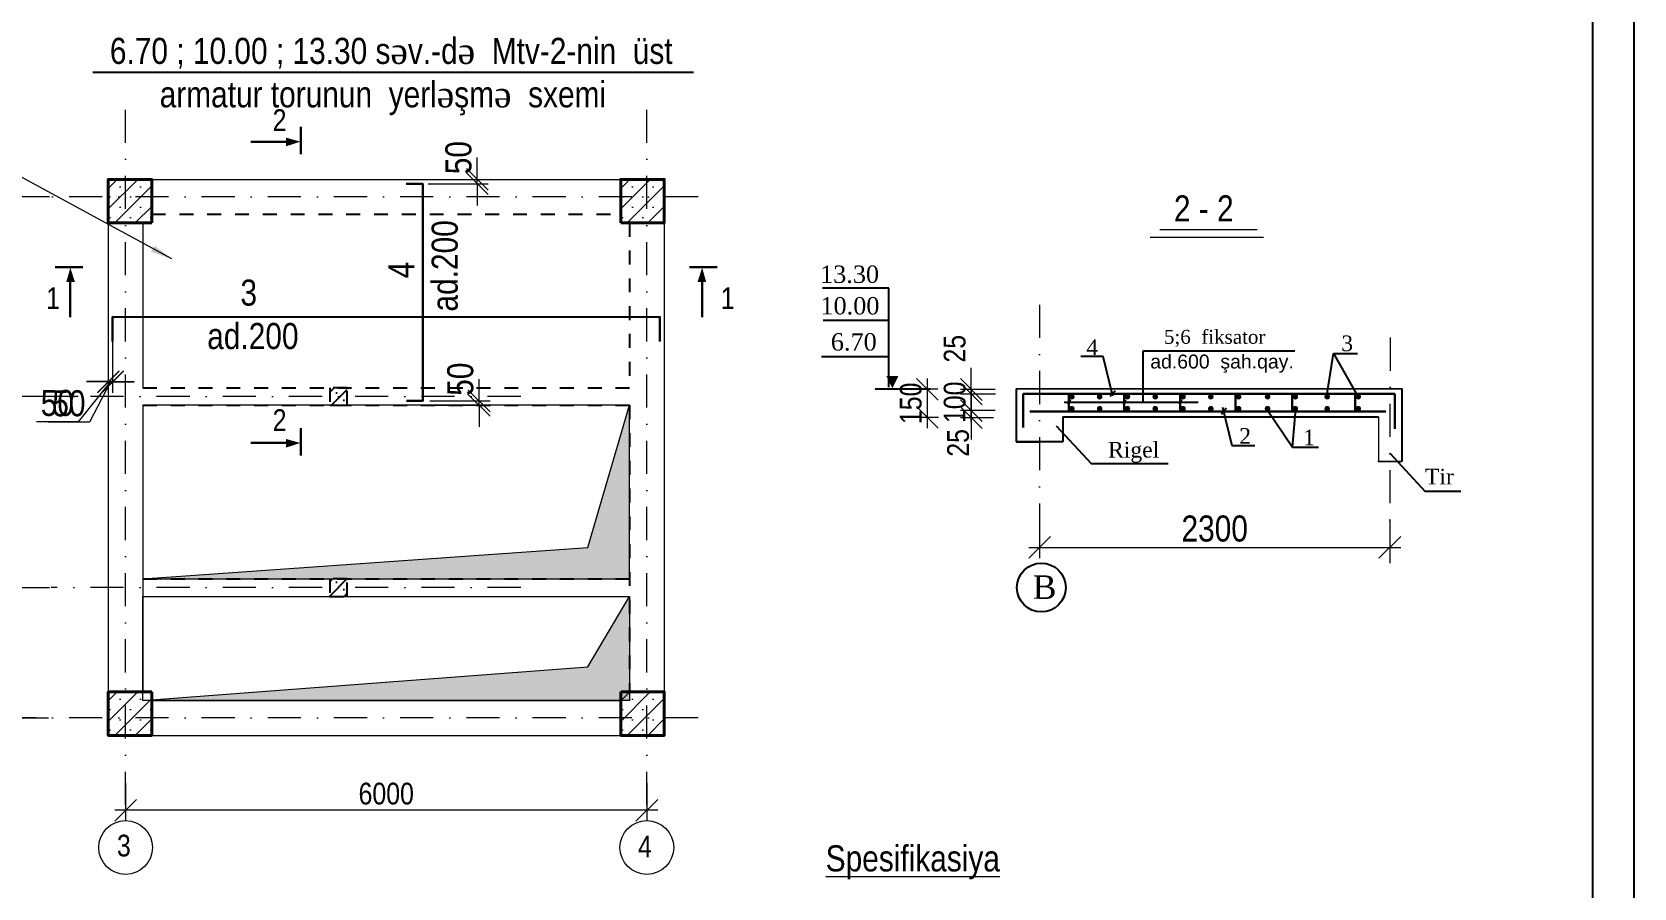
# Model space of a CAD drawing. Header units: millimetres. Extents: x -149347 to 251215, y -2929184 to -2541447.
# Drawn here: x 129987 to 148427, y -2682823 to -2672971 of the extents above; entities that cross this region are included whole.
import ezdxf

# ---------------------------------------------------------------- set-up
doc = ezdxf.new("R2010")
doc.units = ezdxf.units.MM
doc.linetypes.add('DASHDOTX2', pattern=[50.8, 25.4, -12.7, 0, -12.7])
doc.linetypes.add('HIDDEN', pattern=[4, 2, -2])
doc.layers.add('Калонлар', color=2, linetype='Continuous', lineweight=40)
doc.layers.add('Х - диварлар.', color=31, linetype='Continuous', lineweight=25)
doc.styles.add('A3_Times_AzLat', font='A3TI(LA).TTF')
doc.styles.get("Standard").update_dxf_attribs({"font": 'times.ttf'})
doc.styles.add('style1', font='A3TI(LA).TTF', dxfattribs={"height": 400})
doc.styles.add('style6', font='ARIALN.TTF', dxfattribs={"height": 300})
doc.styles.add('Times New  Roman', font='times.ttf')
doc.dimstyles.new('DIM_100', dxfattribs={"dimscale": 100, "dimtxt": 250, "dimasz": 2.5, "dimexe": 1.25, "dimexo": 0.625, "dimtad": 1, "dimdec": 0, "dimtxsty": 'style1', "dimblk": 'OBLIQUE', "dimcen": 2.5, "dimdle": 1.25, "dimclrd": 251, "dimclre": 251, "dimaunit": 1, "dimadec": 3, "dimazin": 0, "dimtfac": 1, "dimtdec": 0, "dimtmove": 1, "dimatfit": 3, "dimfxl": 1.25, "dimlwd": 5, "dimlwe": 5, "dimarcsym": 0})
doc.dimstyles.new('İSO-100', dxfattribs={"dimtxt": 250, "dimasz": 250, "dimexe": 100, "dimexo": 500, "dimgap": 100, "dimtad": 1, "dimdec": 0, "dimtxsty": 'Times New  Roman', "dimblk": 'OBLIQUE', "dimcen": 2.5, "dimdle": 100, "dimclrd": 250, "dimclre": 250, "dimadec": 0, "dimazin": 0, "dimtfac": 1, "dimtdec": 0, "dimtmove": 1, "dimatfit": 3, "dimfxl": 1, "dimlwd": 5, "dimlwe": 5, "dimarcsym": 0})

# ---------------------------------------------------------------- blocks, each defined once
blk = doc.blocks.new('mekteb')
at = {"color": 0, "lineweight": 25}
blk.add_line((139843, -1821466), (139843, -1849866), dxfattribs=at)
at = {"color": 0, "lineweight": 25, "ltscale": 15}
blk.add_line((139343, -1849366), (139343, -1821966), dxfattribs=at)
blk = doc.blocks.new('_Oblique')
at = {"color": 0, "linetype": 'ByBlock', "lineweight": -2}
blk.add_line((-0.5, -0.5), (0.5, 0.5), dxfattribs=at)
blk = doc.blocks.new('*D962')
at = {"color": 251, "lineweight": 5, "ltscale": 50, "transparency": 16777216}
for p, q in [((131064, -2681614), (131064, -2682054)), ((137064, -2681614), (137064, -2682054))]:
    blk.add_line(p, q, dxfattribs=at)
at = {"color": 251, "linetype": 'ByBlock', "lineweight": 5, "ltscale": 50, "transparency": 16777216}
blk.add_line((137189, -2681929), (130939, -2681929), dxfattribs=at)
at = {"layer": 'Defpoints', "color": 0, "lineweight": 15, "ltscale": 50, "transparency": 16777216}
for p in [(131064, -2681551), (137064, -2681551), (131064, -2681929)]:
    blk.add_point(p, dxfattribs=at)
at = {"color": 251, "lineweight": 5, "ltscale": 50, "transparency": 16777216, "xscale": 250, "yscale": 250, "zscale": 250, "rotation": 180}
blk.add_blockref('_Oblique', (131064, -2681929), dxfattribs=at)
at = {"color": 251, "lineweight": 5, "ltscale": 50, "transparency": 16777216, "xscale": 250, "yscale": 250, "zscale": 250}
blk.add_blockref('_Oblique', (137064, -2681929), dxfattribs=at)
at = {"color": 0, "lineweight": 15, "ltscale": 50, "transparency": 16777216, "insert": (134064, -2681739), "char_height": 300, "attachment_point": 5, "style": 'style6'}
blk.add_mtext('{\\H0.83333x;6000}', dxfattribs=at)
blk = doc.blocks.new('*D964')
at = {"color": 251, "lineweight": 5, "ltscale": 50, "transparency": 16777216}
for p, q in [((130518, -2677167), (129518, -2677167)), ((130178, -2679367), (129518, -2679367))]:
    blk.add_line(p, q, dxfattribs=at)
at = {"color": 251, "linetype": 'ByBlock', "lineweight": 5, "ltscale": 50, "transparency": 16777216}
blk.add_line((129643, -2677042), (129643, -2679492), dxfattribs=at)
at = {"layer": 'Defpoints', "color": 0, "lineweight": 15, "ltscale": 50, "transparency": 16777216}
for p in [(130580, -2677167), (129643, -2679367), (130240, -2679367)]:
    blk.add_point(p, dxfattribs=at)
at = {"color": 251, "lineweight": 5, "ltscale": 50, "transparency": 16777216, "xscale": 250, "yscale": 250, "zscale": 250}
for p, rotation in [((129643, -2677167), 90), ((129643, -2679367), 270)]:
    blk.add_blockref('_Oblique', p, dxfattribs=dict(at, rotation=rotation))
at = {"color": 0, "lineweight": 15, "ltscale": 50, "transparency": 16777216, "insert": (129453, -2678267), "char_height": 300, "attachment_point": 5, "rotation": 90, "style": 'style6'}
blk.add_mtext('{\\H0.83333x;2200}', dxfattribs=at)
blk = doc.blocks.new('*D965')
at = {"color": 251, "linetype": 'ByBlock', "lineweight": 5, "ltscale": 50, "transparency": 16777216}
blk.add_line((129643, -2674742), (129643, -2677292), dxfattribs=at)
at = {"color": 251, "lineweight": 5, "ltscale": 50, "transparency": 16777216}
for p, q in [((130188, -2674867), (129518, -2674867)), ((130178, -2677167), (129518, -2677167))]:
    blk.add_line(p, q, dxfattribs=at)
at = {"layer": 'Defpoints', "color": 0, "lineweight": 15, "ltscale": 50, "transparency": 16777216}
for p in [(130250, -2674867), (129643, -2677167), (130240, -2677167)]:
    blk.add_point(p, dxfattribs=at)
at = {"color": 251, "lineweight": 5, "ltscale": 50, "transparency": 16777216, "xscale": 250, "yscale": 250, "zscale": 250}
for p, rotation in [((129643, -2674867), 90), ((129643, -2677167), 270)]:
    blk.add_blockref('_Oblique', p, dxfattribs=dict(at, rotation=rotation))
at = {"color": 0, "lineweight": 15, "ltscale": 50, "transparency": 16777216, "insert": (129453, -2676017), "char_height": 300, "attachment_point": 5, "rotation": 90, "style": 'style6'}
blk.add_mtext('{\\H0.83333x;2300}', dxfattribs=at)
blk = doc.blocks.new('*D966')
at = {"color": 251, "lineweight": 5, "ltscale": 50, "transparency": 16777216}
for p, q in [((130188, -2679367), (129518, -2679367)), ((130178, -2680867), (129518, -2680867))]:
    blk.add_line(p, q, dxfattribs=at)
at = {"color": 251, "linetype": 'ByBlock', "lineweight": 5, "ltscale": 50, "transparency": 16777216}
blk.add_line((129643, -2679242), (129643, -2680992), dxfattribs=at)
at = {"layer": 'Defpoints', "color": 0, "lineweight": 15, "ltscale": 50, "transparency": 16777216}
for p in [(130250, -2679367), (129643, -2680867), (130240, -2680867)]:
    blk.add_point(p, dxfattribs=at)
at = {"color": 251, "lineweight": 5, "ltscale": 50, "transparency": 16777216, "xscale": 250, "yscale": 250, "zscale": 250}
for p, rotation in [((129643, -2679367), 90), ((129643, -2680867), 270)]:
    blk.add_blockref('_Oblique', p, dxfattribs=dict(at, rotation=rotation))
at = {"color": 0, "lineweight": 15, "ltscale": 50, "transparency": 16777216, "insert": (129453, -2680117), "char_height": 300, "attachment_point": 5, "rotation": 90, "style": 'style6'}
blk.add_mtext('{\\H0.83333x;1500}', dxfattribs=at)
blk = doc.blocks.new('*D968')
at = {"color": 251, "lineweight": 5, "ltscale": 50, "transparency": 16777216}
for p, q in [((141079, -2677138), (140674, -2677138)), ((141073, -2677328), (140674, -2677328))]:
    blk.add_line(p, q, dxfattribs=at)
at = {"color": 251, "linetype": 'ByBlock', "lineweight": 5, "ltscale": 50, "transparency": 16777216}
blk.add_line((140799, -2677453), (140799, -2677013), dxfattribs=at)
at = {"layer": 'Defpoints', "color": 0, "lineweight": 15, "ltscale": 50, "transparency": 16777216}
for p in [(140799, -2677138), (141141, -2677138), (141135, -2677328)]:
    blk.add_point(p, dxfattribs=at)
at = {"color": 251, "lineweight": 5, "ltscale": 50, "transparency": 16777216, "xscale": 250, "yscale": 250, "zscale": 250}
for p, rotation in [((140799, -2677138), 90), ((140799, -2677328), 270)]:
    blk.add_blockref('_Oblique', p, dxfattribs=dict(at, rotation=rotation))
at = {"color": 0, "lineweight": 15, "ltscale": 50, "transparency": 16777216, "insert": (140609, -2677233), "char_height": 300, "attachment_point": 5, "rotation": 90, "style": 'style6'}
blk.add_mtext('{\\fArial Narrow|b0|i0|c238|p34;\\H0.83333x;100}', dxfattribs=at)
blk = doc.blocks.new('*D969')
at = {"color": 251, "linetype": 'ByBlock', "lineweight": 5, "ltscale": 50, "transparency": 16777216}
for p, q in [((140799, -2677086), (140799, -2676836)), ((140799, -2677086), (140799, -2677138)), ((140799, -2677138), (140799, -2677388))]:
    blk.add_line(p, q, dxfattribs=at)
at = {"color": 251, "lineweight": 5, "ltscale": 50, "transparency": 16777216}
for p, q in [((141073, -2677086), (140674, -2677086)), ((141079, -2677138), (140674, -2677138))]:
    blk.add_line(p, q, dxfattribs=at)
at = {"layer": 'Defpoints', "color": 0, "lineweight": 15, "ltscale": 50, "transparency": 16777216}
for p in [(140799, -2677138), (141135, -2677086), (141141, -2677138)]:
    blk.add_point(p, dxfattribs=at)
at = {"color": 251, "lineweight": 5, "ltscale": 50, "transparency": 16777216, "xscale": 250, "yscale": 250, "zscale": 250}
for p, rotation in [((140799, -2677086), 270), ((140799, -2677138), 90)]:
    blk.add_blockref('_Oblique', p, dxfattribs=dict(at, rotation=rotation))
at = {"color": 0, "lineweight": 15, "ltscale": 50, "transparency": 16777216, "insert": (140609, -2676616), "char_height": 300, "attachment_point": 5, "rotation": 90, "style": 'style6'}
blk.add_mtext('{\\H0.83333x;25}', dxfattribs=at)
blk = doc.blocks.new('*D970')
at = {"color": 251, "linetype": 'ByBlock', "lineweight": 5, "ltscale": 50, "transparency": 16777216}
for p, q in [((140799, -2677328), (140799, -2677078)), ((140799, -2677328), (140799, -2677410)), ((140799, -2677410), (140799, -2677660))]:
    blk.add_line(p, q, dxfattribs=at)
at = {"color": 251, "lineweight": 5, "ltscale": 50, "transparency": 16777216}
for p, q in [((141049, -2677328), (140674, -2677328)), ((141055, -2677410), (140674, -2677410))]:
    blk.add_line(p, q, dxfattribs=at)
at = {"layer": 'Defpoints', "color": 0, "lineweight": 15, "ltscale": 50, "transparency": 16777216}
for p in [(141111, -2677328), (140799, -2677410), (141117, -2677410)]:
    blk.add_point(p, dxfattribs=at)
at = {"color": 251, "lineweight": 5, "ltscale": 50, "transparency": 16777216, "xscale": 250, "yscale": 250, "zscale": 250}
for p, rotation in [((140799, -2677328), 270), ((140799, -2677410), 90)]:
    blk.add_blockref('_Oblique', p, dxfattribs=dict(at, rotation=rotation))
at = {"color": 0, "lineweight": 15, "ltscale": 50, "transparency": 16777216, "insert": (140648, -2677700), "char_height": 300, "attachment_point": 5, "rotation": 90, "style": 'style6'}
blk.add_mtext('{\\H0.83333x;25}', dxfattribs=at)
blk = doc.blocks.new('*D971')
at = {"color": 251, "linetype": 'ByBlock', "lineweight": 5, "ltscale": 50, "transparency": 16777216}
blk.add_line((140294, -2677532), (140294, -2676958), dxfattribs=at)
at = {"color": 251, "lineweight": 5, "ltscale": 50, "transparency": 16777216}
for p, q in [((140412, -2677083), (140169, -2677083)), ((140422, -2677407), (140169, -2677407))]:
    blk.add_line(p, q, dxfattribs=at)
at = {"layer": 'Defpoints', "color": 0, "lineweight": 15, "ltscale": 50, "transparency": 16777216}
for p in [(140294, -2677083), (140475, -2677083), (140484, -2677407)]:
    blk.add_point(p, dxfattribs=at)
at = {"color": 251, "lineweight": 5, "ltscale": 50, "transparency": 16777216, "xscale": 250, "yscale": 250, "zscale": 250}
for p, rotation in [((140294, -2677083), 90), ((140294, -2677407), 270)]:
    blk.add_blockref('_Oblique', p, dxfattribs=dict(at, rotation=rotation))
at = {"color": 0, "lineweight": 15, "ltscale": 50, "transparency": 16777216, "insert": (140103, -2677245), "char_height": 300, "attachment_point": 5, "rotation": 90, "style": 'style6'}
blk.add_mtext('{\\fArial Narrow|b0|i0|c238|p34;\\H0.83333x;150}', dxfattribs=at)
blk = doc.blocks.new('*D972')
at = {"color": 251, "lineweight": 5, "ltscale": 50, "transparency": 16777216}
for p, q in [((145617, -2678589), (145617, -2679029)), ((141585, -2678742), (141585, -2679029))]:
    blk.add_line(p, q, dxfattribs=at)
at = {"color": 251, "linetype": 'ByBlock', "lineweight": 5, "ltscale": 50, "transparency": 16777216}
blk.add_line((141460, -2678904), (145742, -2678904), dxfattribs=at)
at = {"layer": 'Defpoints', "color": 0, "lineweight": 15, "ltscale": 50, "transparency": 16777216}
for p in [(145617, -2678526), (141585, -2678679), (145617, -2678904)]:
    blk.add_point(p, dxfattribs=at)
at = {"color": 251, "lineweight": 5, "ltscale": 50, "transparency": 16777216, "xscale": 250, "yscale": 250, "zscale": 250, "rotation": 180}
blk.add_blockref('_Oblique', (141585, -2678904), dxfattribs=at)
at = {"color": 251, "lineweight": 5, "ltscale": 50, "transparency": 16777216, "xscale": 250, "yscale": 250, "zscale": 250}
blk.add_blockref('_Oblique', (145617, -2678904), dxfattribs=at)
at = {"color": 0, "lineweight": 15, "ltscale": 50, "transparency": 16777216, "insert": (143601, -2678688), "char_height": 300, "attachment_point": 5, "style": 'style6'}
blk.add_mtext('{\\fArial Narrow|b0|i0|c238|p34;2300}', dxfattribs=at)
blk = doc.blocks.new('*D979')
at = {"color": 251, "linetype": 'ByBlock', "lineweight": 5, "ltscale": 50, "transparency": 16777216}
for p, q in [((135112, -2674667), (135112, -2674417)), ((135112, -2674717), (135112, -2674667)), ((135112, -2674717), (135112, -2674967))]:
    blk.add_line(p, q, dxfattribs=at)
at = {"color": 251, "lineweight": 5, "ltscale": 50, "transparency": 16777216}
for p, q in [((134546, -2674667), (135237, -2674667)), ((134546, -2674717), (135237, -2674717))]:
    blk.add_line(p, q, dxfattribs=at)
at = {"layer": 'Defpoints', "color": 0, "lineweight": 15, "ltscale": 50, "transparency": 16777216}
for p in [(134483, -2674667), (134483, -2674717), (135112, -2674667)]:
    blk.add_point(p, dxfattribs=at)
at = {"color": 251, "lineweight": 5, "ltscale": 50, "transparency": 16777216, "xscale": 250, "yscale": 250, "zscale": 250}
for p, rotation in [((135112, -2674667), 270), ((135112, -2674717), 90)]:
    blk.add_blockref('_Oblique', p, dxfattribs=dict(at, rotation=rotation))
at = {"color": 0, "lineweight": 15, "ltscale": 50, "transparency": 16777216, "insert": (134897, -2674417), "char_height": 300, "attachment_point": 5, "rotation": 90, "style": 'style6'}
blk.add_mtext('50', dxfattribs=at)
blk = doc.blocks.new('*D980')
at = {"color": 251, "linetype": 'ByBlock', "lineweight": 5, "ltscale": 50, "transparency": 16777216}
for p, q in [((135134, -2677217), (135134, -2676967)), ((135134, -2677267), (135134, -2677217)), ((135134, -2677267), (135134, -2677517))]:
    blk.add_line(p, q, dxfattribs=at)
at = {"color": 251, "lineweight": 5, "ltscale": 50, "transparency": 16777216}
for p, q in [((134567, -2677217), (135259, -2677217)), ((134567, -2677267), (135259, -2677267))]:
    blk.add_line(p, q, dxfattribs=at)
at = {"layer": 'Defpoints', "color": 0, "lineweight": 15, "ltscale": 50, "transparency": 16777216}
for p in [(134505, -2677217), (134505, -2677267), (135134, -2677217)]:
    blk.add_point(p, dxfattribs=at)
at = {"color": 251, "lineweight": 5, "ltscale": 50, "transparency": 16777216, "xscale": 250, "yscale": 250, "zscale": 250}
for p, rotation in [((135134, -2677217), 270), ((135134, -2677267), 90)]:
    blk.add_blockref('_Oblique', p, dxfattribs=dict(at, rotation=rotation))
at = {"color": 0, "lineweight": 15, "ltscale": 50, "transparency": 16777216, "insert": (134918, -2676967), "char_height": 300, "attachment_point": 5, "rotation": 90, "style": 'style6'}
blk.add_mtext('50', dxfattribs=at)
blk = doc.blocks.new('*D981')
at = {"color": 251, "lineweight": 5, "ltscale": 50, "transparency": 16777216}
for p, q in [((130864, -2676453), (130864, -2677120)), ((130914, -2676453), (130914, -2677120))]:
    blk.add_line(p, q, dxfattribs=at)
at = {"color": 251, "linetype": 'ByBlock', "lineweight": 5, "ltscale": 50, "transparency": 16777216}
for p, q in [((130889, -2676995), (130516, -2677457)), ((130864, -2676995), (130614, -2676995)), ((130914, -2676995), (130864, -2676995)), ((130914, -2676995), (130864, -2676995)), ((130914, -2676995), (131164, -2676995)), ((130516, -2677457), (130039, -2677457))]:
    blk.add_line(p, q, dxfattribs=at)
at = {"layer": 'Defpoints', "color": 0, "lineweight": 15, "ltscale": 50, "transparency": 16777216}
for p in [(130864, -2676390), (130914, -2676390), (130864, -2676995)]:
    blk.add_point(p, dxfattribs=at)
at = {"color": 251, "lineweight": 5, "ltscale": 50, "transparency": 16777216, "xscale": 250, "yscale": 250, "zscale": 250}
blk.add_blockref('_Oblique', (130864, -2676995), dxfattribs=at)
at = {"color": 251, "lineweight": 5, "ltscale": 50, "transparency": 16777216, "xscale": 250, "yscale": 250, "zscale": 250, "rotation": 180}
blk.add_blockref('_Oblique', (130914, -2676995), dxfattribs=at)
at = {"color": 0, "lineweight": 15, "ltscale": 50, "transparency": 16777216, "insert": (130278, -2677242), "char_height": 300, "attachment_point": 5, "style": 'style6'}
blk.add_mtext('50', dxfattribs=at)
blk = doc.blocks.new('*D982')
at = {"color": 251, "lineweight": 5, "ltscale": 50, "transparency": 16777216}
for p, q in [((130864, -2676457), (130864, -2677124)), ((130914, -2676457), (130914, -2677124))]:
    blk.add_line(p, q, dxfattribs=at)
at = {"color": 251, "linetype": 'ByBlock', "lineweight": 5, "ltscale": 50, "transparency": 16777216}
for p, q in [((130864, -2676999), (130614, -2676999)), ((130889, -2676999), (130649, -2677462)), ((130864, -2676999), (130914, -2676999)), ((130864, -2676999), (130914, -2676999)), ((130914, -2676999), (131164, -2676999)), ((130649, -2677462), (130173, -2677462))]:
    blk.add_line(p, q, dxfattribs=at)
at = {"layer": 'Defpoints', "color": 0, "lineweight": 15, "ltscale": 50, "transparency": 16777216}
for p in [(130864, -2676395), (130914, -2676395), (130914, -2676999)]:
    blk.add_point(p, dxfattribs=at)
at = {"color": 251, "lineweight": 5, "ltscale": 50, "transparency": 16777216, "xscale": 250, "yscale": 250, "zscale": 250}
blk.add_blockref('_Oblique', (130864, -2676999), dxfattribs=at)
at = {"color": 251, "lineweight": 5, "ltscale": 50, "transparency": 16777216, "xscale": 250, "yscale": 250, "zscale": 250, "rotation": 180}
blk.add_blockref('_Oblique', (130914, -2676999), dxfattribs=at)
at = {"color": 0, "lineweight": 15, "ltscale": 50, "transparency": 16777216, "insert": (130411, -2677246), "char_height": 300, "attachment_point": 5, "style": 'style6'}
blk.add_mtext('50', dxfattribs=at)

msp = doc.modelspace()

# ---------------------------------------------------------------- hatches: boundary and pattern name
at = {"lineweight": 15, "ltscale": 50}
h = msp.add_hatch(dxfattribs=at)
h.set_pattern_fill('SACNCR', color=4, scale=70)
h.set_pattern_definition([(45, (-673198.17, -87124.37), (-117.865862, 117.865862), []), (45, (-673080.3, -87124.37), (-117.865862, 117.865862), [0, -166.6875])])
h.paths.add_polyline_path([(131364.09977, -2674666.63139), (130864.09977, -2674666.63139), (130864.09977, -2675166.63139), (131364.09977, -2675166.63139)])
h = msp.add_hatch(dxfattribs=at)
h.set_pattern_fill('SACNCR', color=4, scale=70)
h.set_pattern_definition([(45, (-667298.17, -87124.37), (-117.865862, 117.865862), []), (45, (-667180.3, -87124.37), (-117.865862, 117.865862), [0, -166.6875])])
h.paths.add_polyline_path([(137264.09977, -2674666.63139), (136764.09977, -2674666.63139), (136764.09977, -2675166.63139), (137264.09977, -2675166.63139)])
at = {"linetype": 'HIDDEN', "lineweight": 25, "ltscale": 80}
h = msp.add_hatch(dxfattribs=at)
h.set_pattern_fill('SACNCR', color=256, scale=50)
h.set_pattern_definition([(45, (-664966.23, -60755.24), (-84.189901, 84.189901), []), (45, (-664882.04, -60755.24), (-84.189901, 84.189901), [0, -119.0625])])
h.paths.add_polyline_path([(133514.09977, -2677166.63139), (133514.09977, -2677266.63139), (133414.09977, -2677266.63139), (133414.09977, -2677166.63139)])
h.paths.add_polyline_path([(133614.09977, -2677166.63139), (133614.09977, -2677266.63139), (133514.09977, -2677266.63139), (133514.09977, -2677166.63139)])
h.paths.add_polyline_path([(133614.09977, -2677066.63139), (133614.09977, -2677166.63139), (133514.09977, -2677166.63139), (133514.09977, -2677066.63139)])
h.paths.add_polyline_path([(133514.09977, -2677166.63139), (133414.09977, -2677166.63139), (133414.09977, -2677066.63139), (133514.09977, -2677066.63139)])
h = msp.add_hatch(color=0)
edge = h.paths.add_edge_path()
edge.add_arc((141956.34712, -2677168.82136), 32.55281, 0, 360)
h = msp.add_hatch(color=0)
edge = h.paths.add_edge_path()
edge.add_arc((142276.34712, -2677168.82136), 32.55281, 0, 360)
h = msp.add_hatch(color=0)
edge = h.paths.add_edge_path()
edge.add_arc((142596.34712, -2677168.82136), 32.55281, 0, 360)
h = msp.add_hatch(color=0)
edge = h.paths.add_edge_path()
edge.add_arc((142916.34712, -2677168.82136), 32.55281, 0, 360)
h = msp.add_hatch(color=0)
edge = h.paths.add_edge_path()
edge.add_arc((143236.34712, -2677168.82136), 32.55281, 0, 360)
h = msp.add_hatch(color=0)
edge = h.paths.add_edge_path()
edge.add_arc((143556.34712, -2677168.82136), 32.55281, 0, 360)
h = msp.add_hatch(color=0)
edge = h.paths.add_edge_path()
edge.add_arc((143876.34712, -2677168.82136), 32.55281, 0, 360)
h = msp.add_hatch(color=0)
edge = h.paths.add_edge_path()
edge.add_arc((144209.38488, -2677168.82136), 32.55281, 0, 360)
h = msp.add_hatch(color=0)
edge = h.paths.add_edge_path()
edge.add_arc((144529.38488, -2677168.82136), 32.55281, 0, 360)
h = msp.add_hatch(color=0)
edge = h.paths.add_edge_path()
edge.add_arc((144895.64039, -2677168.82136), 32.55281, 0, 360)
h = msp.add_hatch(color=0)
edge = h.paths.add_edge_path()
edge.add_arc((145253.16716, -2677168.82136), 32.55281, 0, 360)
at = {"lineweight": 0, "ltscale": 15}
h = msp.add_hatch(color=4, dxfattribs=at)
h.dxf.hatch_style = 1
h.paths.add_polyline_path([(136383.67132, -2678903.08858), (131264.09977, -2679266.66865), (136863.10046, -2679266.66865), (136864.09977, -2677266.63139)])
h = msp.add_hatch(color=0)
edge = h.paths.add_edge_path()
edge.add_arc((141956.34712, -2677306.38644), 32.55281, 0, 360)
h = msp.add_hatch(color=0)
edge = h.paths.add_edge_path()
edge.add_arc((142276.34712, -2677306.38644), 32.55281, 0, 360)
h = msp.add_hatch(color=0)
edge = h.paths.add_edge_path()
edge.add_arc((142596.34712, -2677306.38644), 32.55281, 0, 360)
h = msp.add_hatch(color=0)
edge = h.paths.add_edge_path()
edge.add_arc((142916.34712, -2677306.38644), 32.55281, 0, 360)
h = msp.add_hatch(color=0)
edge = h.paths.add_edge_path()
edge.add_arc((143236.34712, -2677306.38644), 32.55281, 0, 360)
h = msp.add_hatch(color=0)
edge = h.paths.add_edge_path()
edge.add_arc((143556.34712, -2677306.38644), 32.55281, 0, 360)
h = msp.add_hatch(color=0)
edge = h.paths.add_edge_path()
edge.add_arc((143876.34712, -2677306.38644), 32.55281, 0, 360)
h = msp.add_hatch(color=0)
edge = h.paths.add_edge_path()
edge.add_arc((144209.38488, -2677306.38644), 32.55281, 0, 360)
h = msp.add_hatch(color=0)
edge = h.paths.add_edge_path()
edge.add_arc((144529.38488, -2677306.38644), 32.55281, 0, 360)
h = msp.add_hatch(color=0)
edge = h.paths.add_edge_path()
edge.add_arc((144895.64039, -2677306.38644), 32.55281, 0, 360)
h = msp.add_hatch(color=0)
edge = h.paths.add_edge_path()
edge.add_arc((145253.16716, -2677306.38644), 32.55281, 0, 360)
at = {"linetype": 'HIDDEN', "lineweight": 25, "ltscale": 80}
h = msp.add_hatch(dxfattribs=at)
h.set_pattern_fill('SACNCR', color=256, scale=50)
h.set_pattern_definition([(45, (-664966.23, -58555.24), (-84.189901, 84.189901), []), (45, (-664882.04, -58555.24), (-84.189901, 84.189901), [0, -119.0625])])
h.paths.add_polyline_path([(133514.09977, -2679466.63139), (133414.09977, -2679466.63139), (133414.09977, -2679366.63139), (133514.09977, -2679366.63139)])
h.paths.add_polyline_path([(133614.09977, -2679466.63139), (133514.09977, -2679466.63139), (133514.09977, -2679366.63139), (133614.09977, -2679366.63139)])
h.paths.add_polyline_path([(133614.09977, -2679366.63139), (133514.09977, -2679366.63139), (133514.09977, -2679266.63139), (133614.09977, -2679266.63139)])
h.paths.add_polyline_path([(133514.09977, -2679366.63139), (133414.09977, -2679366.63139), (133414.09977, -2679266.63139), (133514.09977, -2679266.63139)])
at = {"lineweight": 0, "ltscale": 15}
h = msp.add_hatch(color=4, dxfattribs=at)
h.dxf.hatch_style = 1
h.paths.add_polyline_path([(136383.67132, -2680279.36144), (131264.09977, -2680666.66865), (136863.10046, -2680666.66865), (136864.09977, -2679466.63139)])
at = {"lineweight": 15, "ltscale": 50}
h = msp.add_hatch(dxfattribs=at)
h.set_pattern_fill('SACNCR', color=4, scale=70)
h.set_pattern_definition([(45, (-673198.17, -93024.37), (-117.865862, 117.865862), []), (45, (-673080.3, -93024.37), (-117.865862, 117.865862), [0, -166.6875])])
h.paths.add_polyline_path([(131364.09977, -2680566.63139), (130864.09977, -2680566.63139), (130864.09977, -2681066.63139), (131364.09977, -2681066.63139)])
h = msp.add_hatch(dxfattribs=at)
h.set_pattern_fill('SACNCR', color=4, scale=70)
h.set_pattern_definition([(45, (-667298.17, -93024.37), (-117.865862, 117.865862), []), (45, (-667180.3, -93024.37), (-117.865862, 117.865862), [0, -166.6875])])
h.paths.add_polyline_path([(137264.09977, -2680566.63139), (136764.09977, -2680566.63139), (136764.09977, -2681066.63139), (137264.09977, -2681066.63139)])

# ---------------------------------------------------------------- linework, layer by layer
at = {"ltscale": 30}
for p, q in [((137599.26434, -2673438.46642), (130686.66186, -2673438.46642)), ((139848.40071, -2675920.47077), (139087.81634, -2675920.47077)), ((139848.40071, -2677057.1043), (139848.40071, -2675920.47077)), ((139848.40071, -2676292.32893), (139094.04282, -2676292.32893)), ((139848.40071, -2676708.00351), (139075.36824, -2676708.00351)), ((142315.14407, -2676706.70173), (142060.26301, -2676706.70173)), ((142429.57402, -2677163.73988), (142315.14407, -2676706.70173)), ((142777.43124, -2677230.82619), (142777.43124, -2676639.24923)), ((142777.43124, -2676639.24923), (144522.82375, -2676639.24923)), ((144888.0374, -2677182.63407), (144967.39705, -2676671.89437)), ((144967.39705, -2676671.89437), (145246.07095, -2677158.66454)), ((144967.39705, -2676671.89437), (145246.07095, -2676671.89437)), ((140331.13122, -2677083.41846), (139692.32152, -2677083.41846)), ((141313.70579, -2677076.1941), (145755.48241, -2677075.60581)), ((141313.70579, -2677076.1941), (141313.70579, -2677688.04521)), ((142455.9884, -2677100.26619), (142392.43077, -2677167.06241)), ((141868.13053, -2677230.82619), (143411.72848, -2677230.82619)), ((141941.31987, -2677208.17126), (141903.93389, -2677252.06775)), ((142579.0905, -2677208.17126), (142541.70452, -2677252.06775)), ((143221.67214, -2677208.17126), (143184.28615, -2677252.06775)), ((143732.44402, -2677299.35054), (143680.88233, -2677373.18682)), ((143692.55787, -2677290.11946), (143797.62797, -2677728.76746)), ((144201.35574, -2677313.12823), (144497.35587, -2677747.96407)), ((144497.35587, -2677747.96407), (144533.72739, -2677309.24406)), ((141853.70579, -2677400.04521), (145486.74355, -2677400.04521)), ((141313.70579, -2677688.04521), (141583.70579, -2677688.04521)), ((143797.62797, -2677728.76746), (144064.05834, -2677728.76746)), ((144497.35587, -2677747.96407), (144797.60905, -2677747.96407)), ((145486.74355, -2677916.53868), (145485.48241, -2677915.95038))]:
    msp.add_line(p, q, dxfattribs=at)
at = {"color": 1, "linetype": 'DASHDOTX2', "lineweight": 13, "ltscale": 15}
for p, q in [((131064.09977, -2681866.63139), (131064.09977, -2673684.72092)), ((137064.09977, -2681866.63139), (137064.09977, -2673684.72092)), ((137654.09977, -2674866.63139), (128464.02173, -2674866.63139)), ((141583.70579, -2676110.5082), (141585.21728, -2679085.14767)), ((145619.85184, -2676488.7121), (145615.49438, -2679084.52943)), ((137654.09977, -2680866.63139), (128464.02173, -2680866.63139))]:
    msp.add_line(p, q, dxfattribs=at)
at = {"lineweight": 30}
for p, q in [((132910.73747, -2674232.99278), (132505.68115, -2674232.99278)), ((133082.66763, -2674060.55818), (133082.66763, -2674377.95657)), ((130254.89704, -2675676.16853), (130572.29543, -2675676.16853)), ((137873.3025, -2675676.16853), (137555.90411, -2675676.16853)), ((130427.33163, -2675848.09868), (130427.33163, -2676253.155)), ((137700.8679, -2675848.09868), (137700.8679, -2676253.155)), ((133082.66763, -2677529.00064), (133082.66763, -2677846.39903)), ((132910.73747, -2677701.43524), (132505.68115, -2677701.43524))]:
    msp.add_line(p, q, dxfattribs=at)
at = {"color": 0, "linetype": 'ByBlock', "lineweight": 30}
for p, q in [((141394.31742, -2677136.1941), (145675.61377, -2677135.60581)), ((141394.31742, -2677136.1941), (141394.31742, -2677523.91447)), ((141921.2797, -2677136.1941), (141921.2797, -2677340.04521)), ((142560.45334, -2677136.1941), (142560.45334, -2677340.04521)), ((143202.41843, -2677136.1941), (143202.41843, -2677340.04521)), ((143838.59672, -2677136.90351), (143838.59672, -2677340.75461)), ((144491.69547, -2677136.1941), (144491.69547, -2677340.04521)), ((145216.4282, -2677136.1941), (145216.4282, -2677340.04521)), ((145675.61377, -2677135.60581), (145675.61377, -2677537.0833)), ((141473.01684, -2677340.04521), (145571.06797, -2677339.45692))]:
    msp.add_line(p, q, dxfattribs=at)
at = {"lineweight": 25}
for p, q in [((145755.48241, -2677075.60581), (145755.48241, -2677915.95038)), ((141776.71472, -2677505.19931), (142181.38926, -2677940.27354)), ((141853.70579, -2677400.04521), (141853.70579, -2677688.04521)), ((141853.70579, -2677688.04521), (141313.70579, -2677688.04521)), ((145755.48241, -2677915.95038), (145486.74355, -2677916.53868)), ((145620.3557, -2677823.96075), (146025.03024, -2678259.03499)), ((143064.19911, -2677940.27354), (142181.38926, -2677940.27354)), ((146434.60473, -2678259.03499), (146025.03024, -2678259.03499))]:
    msp.add_line(p, q, dxfattribs=at)
at = {"lineweight": 15, "ltscale": 60}
for p, q in [((141853.70579, -2677400.04521), (141853.70579, -2677688.04521)), ((145486.74355, -2677400.04521), (145486.74355, -2677916.53868)), ((145755.48241, -2677399.45692), (145755.48241, -2677915.95038))]:
    msp.add_line(p, q, dxfattribs=at)
at = {"color": 3, "lineweight": 18}
for points in [[(131364.09977, -2674666.63139), (136764.09977, -2674666.63139)], [(130864.09977, -2675166.63139), (130864.09977, -2680566.63139)], [(131264.09977, -2675166.63139), (131264.09977, -2677066.63139)], [(137264.09977, -2675166.63139), (137264.09977, -2680566.63139)], [(131264.09977, -2677266.63139), (131264.09977, -2680566.63139)], [(131264.09977, -2679266.63139), (136383.67132, -2678903.08858), (136864.09977, -2677266.63139)], [(131264.09977, -2679466.63139), (136864.09977, -2679466.63139)], [(131264.09977, -2680666.63139), (136383.67132, -2680279.36144), (136864.09977, -2679466.63139)], [(131364.09977, -2680666.63139), (136764.09977, -2680666.63139)], [(131364.09977, -2681066.63139), (136764.09977, -2681066.63139)]]:
    msp.add_lwpolyline(points, dxfattribs=at)
at = {"color": 2, "lineweight": 30, "ltscale": 15}
for points in [[(134294.79256, -2674716.61502), (134483.49023, -2674716.61502), (134483.49023, -2677216.22058), (134296.63802, -2677216.22058)], [(130914.09977, -2676531.28721), (130914.09977, -2676249.6984), (137214.09977, -2676252.181), (137214.09977, -2676533.76982)]]:
    msp.add_lwpolyline(points, dxfattribs=at)
at = {"linetype": 'HIDDEN', "lineweight": 25, "ltscale": 80}
for points in [[(131364.09977, -2675066.63139), (136764.09977, -2675066.63139)], [(136864.09977, -2675166.63139), (136864.09977, -2677066.63139)], [(131264.09977, -2677066.63139), (136864.09977, -2677066.63139)], [(133414.09977, -2677066.63139), (133414.09977, -2677266.63139), (133614.09977, -2677266.63139), (133614.09977, -2677066.63139), (133414.09977, -2677066.63139)], [(131264.09977, -2677266.63139), (136864.09977, -2677266.63139)], [(136864.09977, -2677266.63139), (136864.09977, -2680566.63139)], [(131264.09977, -2679266.63139), (136864.09977, -2679266.63139)], [(133414.09977, -2679266.63139), (133414.09977, -2679466.63139), (133614.09977, -2679466.63139), (133614.09977, -2679266.63139), (133414.09977, -2679266.63139)]]:
    msp.add_lwpolyline(points, dxfattribs=at)
at = {"color": 1, "lineweight": 15, "ltscale": 15}
for points in [[(142859.57149, -2675331.69777), (144163.66154, -2675331.69777)], [(142967.68433, -2675243.9127), (144089.32051, -2675243.9127)]]:
    msp.add_lwpolyline(points, dxfattribs=at)
at = {"color": 1, "linetype": 'DASHDOTX2', "lineweight": 13, "ltscale": 15}
for points in [[(135612.04509, -2677166.63139), (130201.39035, -2677166.63139)], [(135612.04509, -2679366.63139), (130206.34232, -2679366.63139)]]:
    msp.add_lwpolyline(points, dxfattribs=at)
at = {"color": 3, "lineweight": 18}
for points in [[(131264.09977, -2679266.63139), (136864.09977, -2679266.63139), (136864.09977, -2677266.63139), (131264.09977, -2677266.63139)], [(131264.09977, -2679466.63139), (136864.09977, -2679466.63139), (136864.09977, -2680666.63139), (131264.09977, -2680666.63139)]]:
    msp.add_lwpolyline(points, close=True, dxfattribs=at)
at = {"lineweight": 25}
msp.add_circle((141605.44476, -2679365.4748), 281.05596, dxfattribs=at)
at = {"color": 231, "lineweight": 15, "ltscale": 50}
for centre in [(131064.09977, -2682357.70808), (137064.09977, -2682357.70808)]:
    msp.add_circle(centre, 309.16622, dxfattribs=at)
at = {"lineweight": 30}
for points in [[(132910.73747, -2674286.10625), (133076.11247, -2674232.99278), (132910.73747, -2674187.04811)], [(130480.4451, -2675848.09868), (130427.33163, -2675682.72368), (130381.38696, -2675848.09868)], [(137647.75443, -2675848.09868), (137700.8679, -2675682.72368), (137746.81257, -2675848.09868)], [(132910.73747, -2677754.54871), (133076.11247, -2677701.43524), (132910.73747, -2677655.49057)]]:
    msp.add_solid(points, dxfattribs=at)
at = {"layer": 'Калонлар', "color": 1}
for points in [[(131364.09977, -2675166.63139), (131364.09977, -2674666.63139), (130864.09977, -2674666.63139), (130864.09977, -2675166.63139)], [(136764.09977, -2675166.63139), (136764.09977, -2674666.63139), (137264.09977, -2674666.63139), (137264.09977, -2675166.63139)], [(131364.09977, -2680566.63139), (131364.09977, -2681066.63139), (130864.09977, -2681066.63139), (130864.09977, -2680566.63139)], [(136764.09977, -2680566.63139), (136764.09977, -2681066.63139), (137264.09977, -2681066.63139), (137264.09977, -2680566.63139)]]:
    msp.add_lwpolyline(points, close=True, dxfattribs=at)

# ---------------------------------------------------------------- block references
at = {"lineweight": 15, "xscale": 0.9430204144289575, "yscale": 0.9430204144289575, "zscale": 0.9430204144289575}
msp.add_blockref('mekteb', (16552.24327, -954685.78344), dxfattribs=at)

# ---------------------------------------------------------------- texts
at = {"lineweight": 9, "char_height": 300, "width": 5396.4038597, "style": 'style6'}
for s, insert, attachment_point in [(' {\\fArial Narrow|b0|i0|c238|p34;\\H0.83333x;2}', (132916.02447, -2673859.56112), 3), (' {\\fArial Narrow|b0|i0|c238|p34;\\H0.83333x;1}', (130309.04952, -2675909.40251), 3), (' {\\fArial Narrow|b0|i0|c238|p34;\\H0.83333x;1}', (137819.15001, -2675909.40251), 1), (' {\\fArial Narrow|b0|i0|c238|p34;\\H0.83333x;2}', (132916.02447, -2677313.04519), 3)]:
    msp.add_mtext(s, dxfattribs=dict(at, insert=insert, attachment_point=attachment_point))
at = {"lineweight": 25, "insert": (143131.43661, -2674851.25803), "char_height": 300, "attachment_point": 1, "style": 'style6'}
msp.add_mtext_dynamic_manual_height_columns('{\\fArial Narrow|b0|i0|c238|p34;2 - 2}', width=7706.4861101, gutter_width=12.5, heights=[0], dxfattribs=at)
at = {"color": 7, "lineweight": 25, "insert": (134891.04277, -2676188.1032), "char_height": 300, "attachment_point": 7, "rotation": 90, "style": 'style6'}
msp.add_mtext_dynamic_manual_height_columns('    {\\fArial Narrow|b0|i0|c238|p34;4}\\Pad.200', width=2663.318439, gutter_width=12.5, heights=[0], dxfattribs=at)
at = {"color": 0, "char_height": 200, "width": 3834.6684957, "attachment_point": 1, "style": 'A3_Times_AzLat'}
for s, insert in [('{\\fTimes New Roman|b0|i0|c238|p18;13.30}', (139057.79863, -2675658.82932)), ('{\\fTimes New Roman|b0|i0|c238|p18;10.00}', (139062.14132, -2676021.81119)), ('{\\fTimes New Roman|b0|i0|c238|p18;6.70}', (139182.15277, -2676437.48577))]:
    msp.add_mtext(s, dxfattribs=dict(at, insert=insert))
at = {"color": 7, "lineweight": 25, "insert": (132003.38662, -2676624.69907), "char_height": 300, "attachment_point": 7, "style": 'style6'}
msp.add_mtext_dynamic_manual_height_columns('    {\\fArial Narrow|b0|i0|c238|p34;3}\\Pad.200', width=2663.318439, gutter_width=12.5, heights=[0], dxfattribs=at)
at = {"color": 0, "linetype": 'ByBlock', "insert": (144184.5488, -2676399.2844), "char_height": 160, "width": 7543.9905882, "attachment_point": 3}
msp.add_mtext('{\\fTimes New Roman|b0|i0|c238|p18;5;6 } {\\fTimes New Roman|b0|i0|c238|p18;fiksator}', dxfattribs=at)
at = {"ltscale": 5, "char_height": 180, "attachment_point": 1}
for s, width, insert in [('{\\fTimes New Roman|b0|i0|c238|p18;\\C0;4}', 940.2514202, (142123.31052, -2676508.85786)), ('{\\fTimes New Roman|b0|i0|c238|p18;\\C0;3}', 940.2514202, (145057.859, -2676464.15081)), ('{\\fTimes New Roman|b0|i0|c238|p18;\\C0;2}', 940.2514202, (143883.49253, -2677530.20766)), ('{\\fTimes New Roman|b0|i0|c238|p18;\\C0;1}', 940.2514202, (144619.6405, -2677547.49921)), ('{\\fTimes New Roman|b0|i0|c238|p18;Rigel}', 1044.7074296, (142373.44558, -2677689.50791)), ('{\\fTimes New Roman|b0|i0|c238|p18;Tir}', 1044.7074296, (146022.07169, -2677998.44764))]:
    msp.add_mtext_dynamic_manual_height_columns(s, width=width, gutter_width=12.5, heights=[0], dxfattribs=dict(at, insert=insert))
at = {"color": 0, "insert": (144511.60793, -2676683.83696), "char_height": 162, "width": 2016.6875112, "attachment_point": 3}
msp.add_mtext('{\\fArial|b0|i0|c238|p34;\\H0.98765x;ad.600  şah.qay.} ', dxfattribs=at)
at = {"ltscale": 30, "insert": (139770.61599, -2676908.33246), "char_height": 160, "attachment_point": 1}
msp.add_mtext_dynamic_manual_height_columns('{\\fTimes New Roman|b0|i0|c162|p18;▼}', width=2793.2995349, gutter_width=1200, heights=[0], dxfattribs=at)
at = {"lineweight": 25, "insert": (141507.24752, -2679225.27787), "char_height": 270, "attachment_point": 1}
msp.add_mtext_dynamic_manual_height_columns('{\\fTimes New Roman|b0|i0|c238|p18;B}', width=268.6566644, gutter_width=12.5, heights=[0], dxfattribs=at)
at = {"color": 231, "lineweight": 15, "ltscale": 50, "char_height": 250, "attachment_point": 3, "style": 'style6'}
for s, insert in [('3', (131123.37746, -2682210.60011)), ('4', (137121.04535, -2682221.22455))]:
    msp.add_mtext_dynamic_manual_height_columns(s, width=157.5516269, gutter_width=12.5, heights=[0], dxfattribs=dict(at, insert=insert))
at = {"color": 7, "lineweight": 5, "ltscale": 15, "insert": (139122.90003, -2682332.7875), "char_height": 300, "width": 1039.4218631, "attachment_point": 1, "style": 'style6'}
msp.add_mtext('{\\fArial Narrow|b0|i0|c238|p34;\\LSpesifikasiya}', dxfattribs=at)
at = {"layer": 'Х - диварлар.', "color": 7, "insert": (130787.33156, -2673037.97059), "char_height": 300, "width": 43220.7468012, "attachment_point": 1, "style": 'style6'}
msp.add_mtext('{\\fArial Narrow|b0|i0|c238|p34; 6.70 ; 10.00 ; 13.30 s\\fTimes New Roman|b0|i0|c238|p18;ə\\fArial Narrow|b0|i0|c238|p34;v.}-{\\fArial Narrow|b0|i0|c238|p34;d\\fTimes New Roman|b0|i0|c238|p18;ə\\fArial Narrow|b0|i0|c238|p34;  Mtv-2-nin  üst \\P       armatur torunun  yerl\\fTimes New Roman|b0|i0|c238|p18;ə\\fArial Narrow|b0|i0|c238|p34;şm\\fTimes New Roman|b0|i0|c238|p18;ə\\fArial Narrow|b0|i0|c238|p34;  sxemi}', dxfattribs=at)

# ---------------------------------------------------------------- dimensions: what is measured, and where the dimension line sits
at = {"color": 231, "lineweight": 15, "ltscale": 50}
for base, p1, p2, angle, picture, middle in [((135112.23766, -2674666.61502), (134483.49023, -2674716.61502), (134483.49023, -2674666.61502), 270, '*D979', (135112.23766, -2674416.61502)), ((130914.09977, -2676998.95716), (130864.09977, -2676394.58253), (130914.09977, -2676394.58253), 180, '*D982', (130586.62351, -2677461.55096)), ((135133.50135, -2677216.63139), (134504.75392, -2677266.63139), (134504.75392, -2677216.63139), 270, '*D980', (135133.50135, -2676966.63139))]:
    dim = msp.add_linear_dim(base=base, p1=p1, p2=p2, angle=angle, dimstyle='DIM_100', override={"dimtxsty": 'style6'}, dxfattribs=at)
    dim.commit()
    dim.dimension.update_dxf_attribs({"geometry": picture, "text_midpoint": middle, "dimtype": 160})
for base, p1, p2, angle, picture, middle in [((129643.45226, -2677166.63139), (130250.2965, -2674866.63139), (130240.2965, -2677166.63139), 90, '*D965', (129453.30953, -2676016.63139)), ((129643.45226, -2679366.63139), (130580.2965, -2677166.63139), (130240.2965, -2679366.63139), 90, '*D964', (129453.30953, -2678266.63139)), ((129643.45226, -2680866.63139), (130250.2965, -2679366.63139), (130240.2965, -2680866.63139), 90, '*D966', (129453.30953, -2680116.63139)), ((131064.09977, -2681928.99373), (137064.09977, -2681551.37778), (131064.09977, -2681551.37778), 180, '*D962', (134064.09977, -2681738.851))]:
    dim = msp.add_linear_dim(base=base, p1=p1, p2=p2, angle=angle, text='{\\H0.83333x;<>}', dimstyle='DIM_100', override={"dimtxsty": 'style6'}, dxfattribs=at)
    dim.commit()
    dim.dimension.update_dxf_attribs({"geometry": picture, "text_midpoint": middle})
dim = msp.add_linear_dim(base=(130864.09977, -2676994.86744), p1=(130914.09977, -2676390.49281), p2=(130864.09977, -2676390.49281), dimstyle='DIM_100', override={"dimtxsty": 'style6'}, dxfattribs=at)
dim.commit()
dim.dimension.update_dxf_attribs({"geometry": '*D981', "text_midpoint": (130453.46105, -2677457.46124), "dimtype": 160})
for base, p1, p2, text, picture, middle in [((140798.78704, -2677138.15045), (141135.22683, -2677085.6886), (141141.22683, -2677138.15045), '{\\H0.83333x;25}', '*D969', (140799.22683, -2676616.16512)), ((140293.61569, -2677083.41846), (140484.30145, -2677407.26956), (140474.6746, -2677083.41846), '{\\fArial Narrow|b0|i0|c238|p34;\\H0.83333x;150}', '*D971', (140293.61569, -2677245.34401)), ((140799.22683, -2677138.15045), (141135.22683, -2677327.70902), (141141.22683, -2677138.15045), '{\\fArial Narrow|b0|i0|c238|p34;\\H0.83333x;100}', '*D968', (140799.22683, -2677232.92974)), ((140799.22683, -2677409.53971), (141111.22683, -2677327.70902), (141117.22683, -2677409.53971), '{\\H0.83333x;25}', '*D970', (140837.67351, -2677699.77207))]:
    dim = msp.add_linear_dim(base=base, p1=p1, p2=p2, angle=90, text=text, dimstyle='DIM_100', override={"dimtxsty": 'style6'}, dxfattribs=at)
    dim.commit()
    dim.dimension.update_dxf_attribs({"geometry": picture, "text_midpoint": middle, "dimtype": 160})
dim = msp.add_linear_dim(base=(145616.70536, -2678903.81601), p1=(141585.09369, -2678679.48446), p2=(145616.70536, -2678526.14857), text='{\\fArial Narrow|b0|i0|c238|p34;2300}', dimstyle='DIM_100', override={"dimtxsty": 'style6'}, dxfattribs=at)
dim.commit()
dim.dimension.update_dxf_attribs({"geometry": '*D972', "text_midpoint": (143600.89952, -2678688.14411)})

# ---------------------------------------------------------------- leaders
at = {"color": 1, "lineweight": 15, "ltscale": 15}
msp.add_leader([(131594.28661, -2675582.76678), (129442.78617, -2674414.93977)], dimstyle='İSO-100', override={"dimgap": 100, "dimtad": 0, "dimfxl": 1.25, "dimfxlon": 1, "dimtfill": 1, "dimtfillclr": 256}, dxfattribs=at)

doc.saveas('drawing.dxf')
